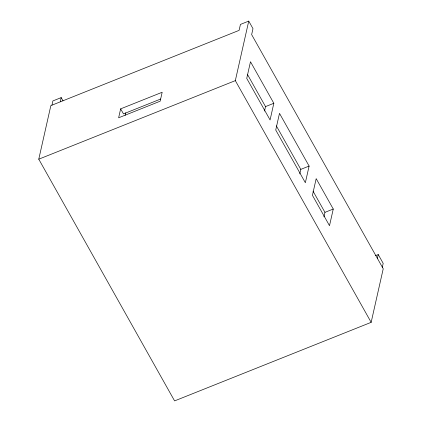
<?xml version="1.0" encoding="UTF-8"?>
<svg xmlns="http://www.w3.org/2000/svg" width="422" height="422" viewBox="0 0 422 422"><rect width="100%" height="100%" fill="white"/><g stroke="black" fill="none" stroke-linecap="round" stroke-linejoin="round"><path stroke-width="0.63" d="M38.771 159.189L50.846 105.616L239.095 30.373L240.44 24.418L248.743 21.1L252.989 28.654L251.644 34.604L383.229 268.761L371.154 322.339L174.597 400.9L38.771 159.189L235.328 80.628L248.743 21.1M51.953 105.089L52.892 100.921L61.195 97.603L63.015 100.837M60.256 101.771L61.195 97.603M120.645 108.86L118.635 117.791L160.16 101.196L162.169 92.265L120.645 108.86L123.477 113.898L160.724 99.006M125.128 115.354L125.703 112.801M264.515 111.086L265.528 106.602L247.619 74.731M273.831 103.284L270.075 119.948L246.733 78.402L250.489 61.739L273.831 103.284L265.528 106.602M299.794 173.869L300.802 169.38L276.336 125.84M309.11 166.062L305.354 182.726L275.735 130.018L279.491 113.354L309.11 166.062L300.802 169.38M323.943 216.839L324.951 212.35L313.034 191.14M333.259 209.032L329.503 225.696L312.428 195.312L316.183 178.648L333.259 209.032L324.951 212.35M377.294 258.718L378.233 254.55L375.269 255.737M382.248 267.527L383.187 263.36L378.233 254.55M235.328 80.628L371.154 322.339"/></g></svg>
